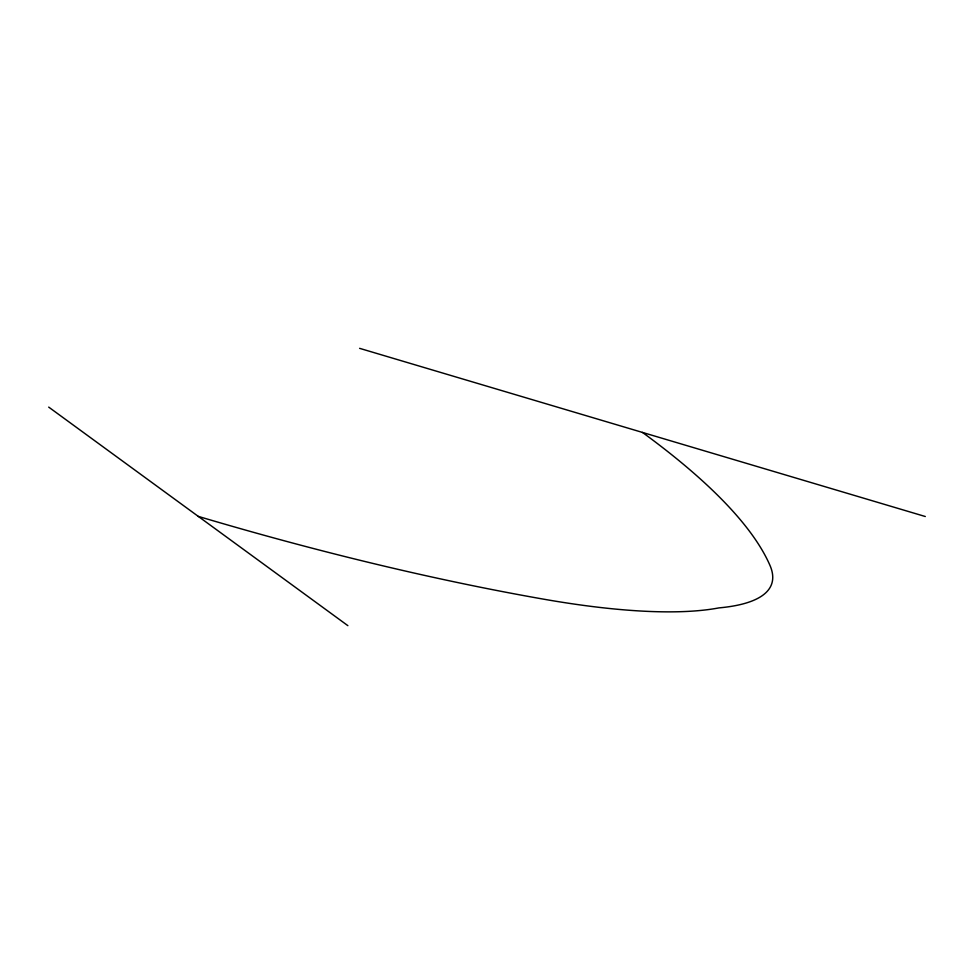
<?xml version="1.0" encoding="UTF-8"?>
<svg xmlns="http://www.w3.org/2000/svg" width="974" height="974" viewBox="0 0 974 974"><rect width="100%" height="100%" fill="white"/><g stroke="black" fill="none" stroke-linecap="round" stroke-linejoin="round"><path stroke-width="1.46" d="M359.613 348.339L925.3 516.512M48.7 407.108L347.876 625.661M642.463 432.419A938.802 225.53 18.1 0 1 769.935 565.322A336.639 80.866 18.1 0 1 718.909 607.898A419.27 100.724 18.1 0 1 543.066 599.071A884.136 212.393 18.1 0 1 198.294 516.39"/></g></svg>
